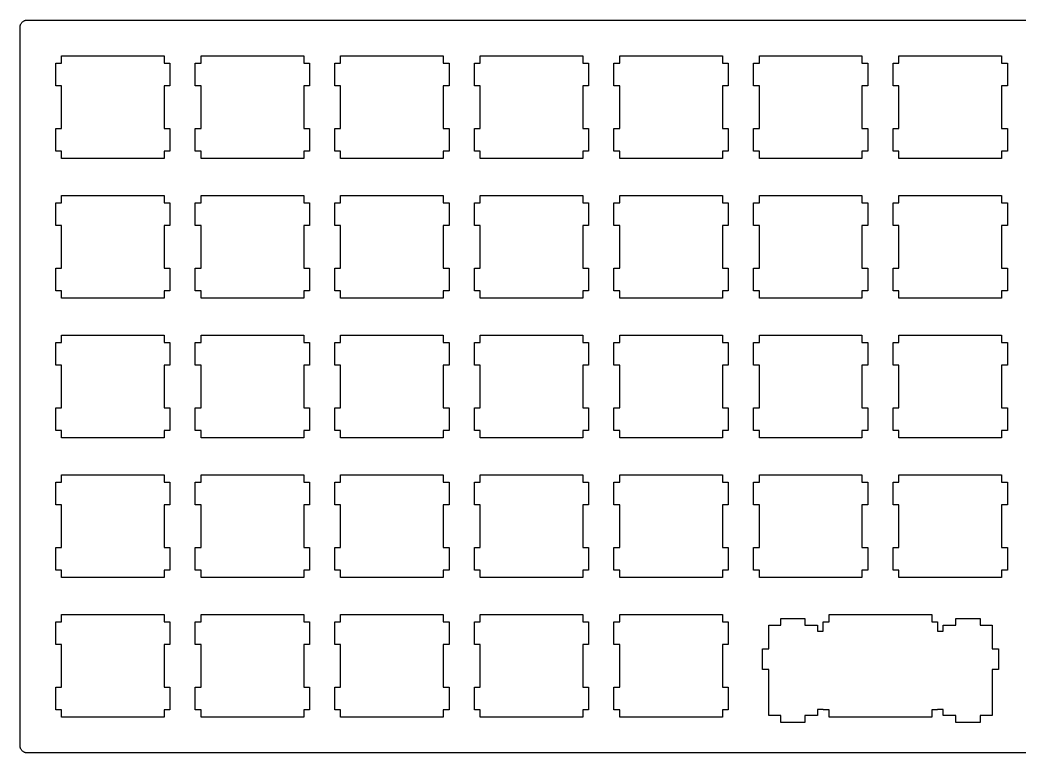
# Model space of a CAD drawing. Header units: inches. Extents: x 0 to 273, y 0 to 100.
# Drawn here: x 0 to 136.5, y 0 to 100 of the extents above; entities that cross this region are included whole.
import ezdxf

# ---------------------------------------------------------------- set-up
doc = ezdxf.new("R2010")
doc.units = ezdxf.units.IN
doc.header["$MEASUREMENT"] = 0
doc.layers.get('0').update_dxf_attribs({"true_color": 0xc2ced6})

msp = doc.modelspace()

# ---------------------------------------------------------------- linework, layer by layer
at = {"color": 0}
for p, q in [((0.19, 99.59, 14.5), (0.24, 99.65, 14.5)), ((0.24, 99.65, 14.5), (0.29, 99.71, 14.5)), ((0.29, 99.71, 14.5), (0.35, 99.76, 14.5)), ((0.35, 99.76, 14.5), (0.41, 99.81, 14.5)), ((0.41, 99.81, 14.5), (0.48, 99.85, 14.5)), ((0.48, 99.85, 14.5), (0.55, 99.89, 14.5)), ((0.55, 99.89, 14.5), (0.62, 99.92, 14.5)), ((0.62, 99.92, 14.5), (0.69, 99.95, 14.5)), ((0.69, 99.95, 14.5), (0.77, 99.97, 14.5)), ((0.77, 99.97, 14.5), (0.84, 99.99, 14.5)), ((0.84, 99.99, 14.5), (0.92, 100, 14.5)), ((0.92, 100, 14.5), (1, 100, 14.5)), ((1, 100, 14.5), (272, 100, 14.5)), ((0, 99.08, 14.5), (0.01, 99.16, 14.5)), ((0, 99, 14.5), (0, 99.08, 14.5)), ((0, 1, 14.5), (0, 99, 14.5)), ((0.01, 99.16, 14.5), (0.03, 99.23, 14.5)), ((0.03, 99.23, 14.5), (0.05, 99.31, 14.5)), ((0.05, 99.31, 14.5), (0.08, 99.38, 14.5)), ((0.08, 99.38, 14.5), (0.11, 99.45, 14.5)), ((0.11, 99.45, 14.5), (0.15, 99.52, 14.5)), ((0.15, 99.52, 14.5), (0.19, 99.59, 14.5)), ((5.67, 94.1, 14.5), (5.67, 95.1, 14.5)), ((5.67, 95.1, 14.5), (19.68, 95.1, 14.5)), ((19.68, 95.1, 14.5), (19.68, 94.1, 14.5)), ((24.72, 94.1, 14.5), (24.72, 95.1, 14.5)), ((24.72, 95.1, 14.5), (38.73, 95.1, 14.5)), ((38.73, 95.1, 14.5), (38.73, 94.1, 14.5)), ((43.77, 94.1, 14.5), (43.77, 95.1, 14.5)), ((43.77, 95.1, 14.5), (57.78, 95.1, 14.5)), ((57.78, 95.1, 14.5), (57.78, 94.1, 14.5)), ((62.82, 94.1, 14.5), (62.82, 95.1, 14.5)), ((62.82, 95.1, 14.5), (76.83, 95.1, 14.5)), ((76.83, 95.1, 14.5), (76.83, 94.1, 14.5)), ((81.87, 94.1, 14.5), (81.87, 95.1, 14.5)), ((81.87, 95.1, 14.5), (95.88, 95.1, 14.5)), ((95.88, 95.1, 14.5), (95.88, 94.1, 14.5)), ((100.93, 94.1, 14.5), (100.93, 95.1, 14.5)), ((100.93, 95.1, 14.5), (114.93, 95.1, 14.5)), ((114.93, 95.1, 14.5), (114.93, 94.1, 14.5)), ((119.98, 94.1, 14.5), (119.98, 95.1, 14.5)), ((119.98, 95.1, 14.5), (133.98, 95.1, 14.5)), ((133.98, 95.1, 14.5), (133.98, 94.1, 14.5)), ((4.88, 91, 14.5), (4.88, 94.1, 14.5)), ((4.88, 94.1, 14.5), (5.67, 94.1, 14.5)), ((19.68, 94.1, 14.5), (20.47, 94.1, 14.5)), ((20.47, 94.1, 14.5), (20.47, 91, 14.5)), ((23.93, 91, 14.5), (23.93, 94.1, 14.5)), ((23.93, 94.1, 14.5), (24.72, 94.1, 14.5)), ((38.73, 94.1, 14.5), (39.52, 94.1, 14.5)), ((39.52, 94.1, 14.5), (39.52, 91, 14.5)), ((42.98, 91, 14.5), (42.98, 94.1, 14.5)), ((42.98, 94.1, 14.5), (43.77, 94.1, 14.5)), ((57.78, 94.1, 14.5), (58.57, 94.1, 14.5)), ((58.57, 94.1, 14.5), (58.57, 91, 14.5)), ((62.03, 91, 14.5), (62.03, 94.1, 14.5)), ((62.03, 94.1, 14.5), (62.82, 94.1, 14.5)), ((76.83, 94.1, 14.5), (77.62, 94.1, 14.5)), ((77.62, 94.1, 14.5), (77.62, 91, 14.5)), ((81.08, 91, 14.5), (81.08, 94.1, 14.5)), ((81.08, 94.1, 14.5), (81.87, 94.1, 14.5)), ((95.88, 94.1, 14.5), (96.67, 94.1, 14.5)), ((96.67, 94.1, 14.5), (96.67, 91, 14.5)), ((100.13, 91, 14.5), (100.13, 94.1, 14.5)), ((100.13, 94.1, 14.5), (100.93, 94.1, 14.5)), ((114.93, 94.1, 14.5), (115.73, 94.1, 14.5)), ((115.73, 94.1, 14.5), (115.73, 91, 14.5)), ((119.18, 91, 14.5), (119.18, 94.1, 14.5)), ((119.18, 94.1, 14.5), (119.98, 94.1, 14.5)), ((133.98, 94.1, 14.5), (134.78, 94.1, 14.5)), ((134.78, 94.1, 14.5), (134.78, 91, 14.5)), ((5.67, 91, 14.5), (4.88, 91, 14.5)), ((5.67, 85.2, 14.5), (5.67, 91, 14.5)), ((20.47, 91, 14.5), (19.68, 91, 14.5)), ((19.68, 91, 14.5), (19.68, 85.2, 14.5)), ((24.72, 91, 14.5), (23.93, 91, 14.5)), ((24.72, 85.2, 14.5), (24.72, 91, 14.5)), ((39.52, 91, 14.5), (38.73, 91, 14.5)), ((38.73, 91, 14.5), (38.73, 85.2, 14.5)), ((43.77, 91, 14.5), (42.98, 91, 14.5)), ((43.77, 85.2, 14.5), (43.77, 91, 14.5)), ((58.57, 91, 14.5), (57.78, 91, 14.5)), ((57.78, 91, 14.5), (57.78, 85.2, 14.5)), ((62.82, 91, 14.5), (62.03, 91, 14.5)), ((62.82, 85.2, 14.5), (62.82, 91, 14.5)), ((77.62, 91, 14.5), (76.83, 91, 14.5)), ((76.83, 91, 14.5), (76.83, 85.2, 14.5)), ((81.87, 91, 14.5), (81.08, 91, 14.5)), ((81.87, 85.2, 14.5), (81.87, 91, 14.5)), ((96.67, 91, 14.5), (95.88, 91, 14.5)), ((95.88, 91, 14.5), (95.88, 85.2, 14.5)), ((100.93, 91, 14.5), (100.13, 91, 14.5)), ((100.93, 85.2, 14.5), (100.93, 91, 14.5)), ((115.73, 91, 14.5), (114.93, 91, 14.5)), ((114.93, 91, 14.5), (114.93, 85.2, 14.5)), ((119.98, 91, 14.5), (119.18, 91, 14.5)), ((119.98, 85.2, 14.5), (119.98, 91, 14.5)), ((134.78, 91, 14.5), (133.98, 91, 14.5)), ((133.98, 91, 14.5), (133.98, 85.2, 14.5)), ((4.88, 82.1, 14.5), (4.88, 85.2, 14.5)), ((4.88, 85.2, 14.5), (5.67, 85.2, 14.5)), ((19.68, 85.2, 14.5), (20.47, 85.2, 14.5)), ((20.47, 85.2, 14.5), (20.47, 82.1, 14.5)), ((23.93, 82.1, 14.5), (23.93, 85.2, 14.5)), ((23.93, 85.2, 14.5), (24.72, 85.2, 14.5)), ((38.73, 85.2, 14.5), (39.52, 85.2, 14.5)), ((39.52, 85.2, 14.5), (39.52, 82.1, 14.5)), ((42.98, 82.1, 14.5), (42.98, 85.2, 14.5)), ((42.98, 85.2, 14.5), (43.77, 85.2, 14.5)), ((57.78, 85.2, 14.5), (58.57, 85.2, 14.5)), ((58.57, 85.2, 14.5), (58.57, 82.1, 14.5)), ((62.03, 82.1, 14.5), (62.03, 85.2, 14.5)), ((62.03, 85.2, 14.5), (62.82, 85.2, 14.5)), ((76.83, 85.2, 14.5), (77.62, 85.2, 14.5)), ((77.62, 85.2, 14.5), (77.62, 82.1, 14.5)), ((81.08, 82.1, 14.5), (81.08, 85.2, 14.5)), ((81.08, 85.2, 14.5), (81.87, 85.2, 14.5)), ((95.88, 85.2, 14.5), (96.67, 85.2, 14.5)), ((96.67, 85.2, 14.5), (96.67, 82.1, 14.5)), ((100.13, 82.1, 14.5), (100.13, 85.2, 14.5)), ((100.13, 85.2, 14.5), (100.93, 85.2, 14.5)), ((114.93, 85.2, 14.5), (115.73, 85.2, 14.5)), ((115.73, 85.2, 14.5), (115.73, 82.1, 14.5)), ((119.18, 82.1, 14.5), (119.18, 85.2, 14.5)), ((119.18, 85.2, 14.5), (119.98, 85.2, 14.5)), ((133.98, 85.2, 14.5), (134.78, 85.2, 14.5)), ((134.78, 85.2, 14.5), (134.78, 82.1, 14.5)), ((5.67, 82.1, 14.5), (4.88, 82.1, 14.5)), ((5.67, 81.1, 14.5), (5.67, 82.1, 14.5)), ((19.68, 82.1, 14.5), (19.68, 81.1, 14.5)), ((20.47, 82.1, 14.5), (19.68, 82.1, 14.5)), ((24.72, 82.1, 14.5), (23.93, 82.1, 14.5)), ((24.72, 81.1, 14.5), (24.72, 82.1, 14.5)), ((38.73, 82.1, 14.5), (38.73, 81.1, 14.5)), ((39.52, 82.1, 14.5), (38.73, 82.1, 14.5)), ((43.77, 82.1, 14.5), (42.98, 82.1, 14.5)), ((43.77, 81.1, 14.5), (43.77, 82.1, 14.5)), ((57.78, 82.1, 14.5), (57.78, 81.1, 14.5)), ((58.57, 82.1, 14.5), (57.78, 82.1, 14.5)), ((62.82, 82.1, 14.5), (62.03, 82.1, 14.5)), ((62.82, 81.1, 14.5), (62.82, 82.1, 14.5)), ((76.83, 82.1, 14.5), (76.83, 81.1, 14.5)), ((77.62, 82.1, 14.5), (76.83, 82.1, 14.5)), ((81.87, 82.1, 14.5), (81.08, 82.1, 14.5)), ((81.87, 81.1, 14.5), (81.87, 82.1, 14.5)), ((95.88, 82.1, 14.5), (95.88, 81.1, 14.5)), ((96.67, 82.1, 14.5), (95.88, 82.1, 14.5)), ((100.93, 82.1, 14.5), (100.13, 82.1, 14.5)), ((100.93, 81.1, 14.5), (100.93, 82.1, 14.5)), ((114.93, 82.1, 14.5), (114.93, 81.1, 14.5)), ((115.73, 82.1, 14.5), (114.93, 82.1, 14.5)), ((119.98, 82.1, 14.5), (119.18, 82.1, 14.5)), ((119.98, 81.1, 14.5), (119.98, 82.1, 14.5)), ((133.98, 82.1, 14.5), (133.98, 81.1, 14.5)), ((134.78, 82.1, 14.5), (133.98, 82.1, 14.5)), ((19.68, 81.1, 14.5), (5.67, 81.1, 14.5)), ((38.73, 81.1, 14.5), (24.72, 81.1, 14.5)), ((57.78, 81.1, 14.5), (43.77, 81.1, 14.5)), ((76.83, 81.1, 14.5), (62.82, 81.1, 14.5)), ((95.88, 81.1, 14.5), (81.87, 81.1, 14.5)), ((114.93, 81.1, 14.5), (100.93, 81.1, 14.5)), ((133.98, 81.1, 14.5), (119.98, 81.1, 14.5)), ((5.67, 75.05, 14.5), (5.67, 76.05, 14.5)), ((5.67, 76.05, 14.5), (19.68, 76.05, 14.5)), ((19.68, 76.05, 14.5), (19.68, 75.05, 14.5)), ((24.72, 75.05, 14.5), (24.72, 76.05, 14.5)), ((24.72, 76.05, 14.5), (38.73, 76.05, 14.5)), ((38.73, 76.05, 14.5), (38.73, 75.05, 14.5)), ((43.77, 75.05, 14.5), (43.77, 76.05, 14.5)), ((43.77, 76.05, 14.5), (57.78, 76.05, 14.5)), ((57.78, 76.05, 14.5), (57.78, 75.05, 14.5)), ((62.82, 75.05, 14.5), (62.82, 76.05, 14.5)), ((62.82, 76.05, 14.5), (76.83, 76.05, 14.5)), ((76.83, 76.05, 14.5), (76.83, 75.05, 14.5)), ((81.87, 75.05, 14.5), (81.87, 76.05, 14.5)), ((81.87, 76.05, 14.5), (95.88, 76.05, 14.5)), ((95.88, 76.05, 14.5), (95.88, 75.05, 14.5)), ((100.93, 75.05, 14.5), (100.93, 76.05, 14.5)), ((100.93, 76.05, 14.5), (114.93, 76.05, 14.5)), ((114.93, 76.05, 14.5), (114.93, 75.05, 14.5)), ((119.98, 75.05, 14.5), (119.98, 76.05, 14.5)), ((119.98, 76.05, 14.5), (133.98, 76.05, 14.5)), ((133.98, 76.05, 14.5), (133.98, 75.05, 14.5)), ((4.88, 71.95, 14.5), (4.88, 75.05, 14.5)), ((4.88, 75.05, 14.5), (5.67, 75.05, 14.5)), ((19.68, 75.05, 14.5), (20.47, 75.05, 14.5)), ((20.47, 75.05, 14.5), (20.47, 71.95, 14.5)), ((23.93, 71.95, 14.5), (23.93, 75.05, 14.5)), ((23.93, 75.05, 14.5), (24.72, 75.05, 14.5)), ((38.73, 75.05, 14.5), (39.52, 75.05, 14.5)), ((39.52, 75.05, 14.5), (39.52, 71.95, 14.5)), ((42.98, 71.95, 14.5), (42.98, 75.05, 14.5)), ((42.98, 75.05, 14.5), (43.77, 75.05, 14.5)), ((57.78, 75.05, 14.5), (58.57, 75.05, 14.5)), ((58.57, 75.05, 14.5), (58.57, 71.95, 14.5)), ((62.03, 71.95, 14.5), (62.03, 75.05, 14.5)), ((62.03, 75.05, 14.5), (62.82, 75.05, 14.5)), ((76.83, 75.05, 14.5), (77.62, 75.05, 14.5)), ((77.62, 75.05, 14.5), (77.62, 71.95, 14.5)), ((81.08, 71.95, 14.5), (81.08, 75.05, 14.5)), ((81.08, 75.05, 14.5), (81.87, 75.05, 14.5)), ((95.88, 75.05, 14.5), (96.67, 75.05, 14.5)), ((96.67, 75.05, 14.5), (96.67, 71.95, 14.5)), ((100.13, 71.95, 14.5), (100.13, 75.05, 14.5)), ((100.13, 75.05, 14.5), (100.93, 75.05, 14.5)), ((114.93, 75.05, 14.5), (115.73, 75.05, 14.5)), ((115.73, 75.05, 14.5), (115.73, 71.95, 14.5)), ((119.18, 71.95, 14.5), (119.18, 75.05, 14.5)), ((119.18, 75.05, 14.5), (119.98, 75.05, 14.5)), ((133.98, 75.05, 14.5), (134.78, 75.05, 14.5)), ((134.78, 75.05, 14.5), (134.78, 71.95, 14.5)), ((5.67, 71.95, 14.5), (4.88, 71.95, 14.5)), ((5.67, 66.15, 14.5), (5.67, 71.95, 14.5)), ((20.47, 71.95, 14.5), (19.68, 71.95, 14.5)), ((19.68, 71.95, 14.5), (19.68, 66.15, 14.5)), ((24.72, 71.95, 14.5), (23.93, 71.95, 14.5)), ((24.72, 66.15, 14.5), (24.72, 71.95, 14.5)), ((39.52, 71.95, 14.5), (38.73, 71.95, 14.5)), ((38.73, 71.95, 14.5), (38.73, 66.15, 14.5)), ((43.77, 71.95, 14.5), (42.98, 71.95, 14.5)), ((43.77, 66.15, 14.5), (43.77, 71.95, 14.5)), ((58.57, 71.95, 14.5), (57.78, 71.95, 14.5)), ((57.78, 71.95, 14.5), (57.78, 66.15, 14.5)), ((62.82, 71.95, 14.5), (62.03, 71.95, 14.5)), ((62.82, 66.15, 14.5), (62.82, 71.95, 14.5)), ((77.62, 71.95, 14.5), (76.83, 71.95, 14.5)), ((76.83, 71.95, 14.5), (76.83, 66.15, 14.5)), ((81.87, 71.95, 14.5), (81.08, 71.95, 14.5)), ((81.87, 66.15, 14.5), (81.87, 71.95, 14.5)), ((96.67, 71.95, 14.5), (95.88, 71.95, 14.5)), ((95.88, 71.95, 14.5), (95.88, 66.15, 14.5)), ((100.93, 71.95, 14.5), (100.13, 71.95, 14.5)), ((100.93, 66.15, 14.5), (100.93, 71.95, 14.5)), ((115.73, 71.95, 14.5), (114.93, 71.95, 14.5)), ((114.93, 71.95, 14.5), (114.93, 66.15, 14.5)), ((119.98, 71.95, 14.5), (119.18, 71.95, 14.5)), ((119.98, 66.15, 14.5), (119.98, 71.95, 14.5)), ((134.78, 71.95, 14.5), (133.98, 71.95, 14.5)), ((133.98, 71.95, 14.5), (133.98, 66.15, 14.5)), ((4.88, 63.05, 14.5), (4.88, 66.15, 14.5)), ((4.88, 66.15, 14.5), (5.67, 66.15, 14.5)), ((19.68, 66.15, 14.5), (20.47, 66.15, 14.5)), ((20.47, 66.15, 14.5), (20.47, 63.05, 14.5)), ((23.93, 63.05, 14.5), (23.93, 66.15, 14.5)), ((23.93, 66.15, 14.5), (24.72, 66.15, 14.5)), ((38.73, 66.15, 14.5), (39.52, 66.15, 14.5)), ((39.52, 66.15, 14.5), (39.52, 63.05, 14.5)), ((42.98, 63.05, 14.5), (42.98, 66.15, 14.5)), ((42.98, 66.15, 14.5), (43.77, 66.15, 14.5)), ((57.78, 66.15, 14.5), (58.57, 66.15, 14.5)), ((58.57, 66.15, 14.5), (58.57, 63.05, 14.5)), ((62.03, 63.05, 14.5), (62.03, 66.15, 14.5)), ((62.03, 66.15, 14.5), (62.82, 66.15, 14.5)), ((76.83, 66.15, 14.5), (77.62, 66.15, 14.5)), ((77.62, 66.15, 14.5), (77.62, 63.05, 14.5)), ((81.08, 63.05, 14.5), (81.08, 66.15, 14.5)), ((81.08, 66.15, 14.5), (81.87, 66.15, 14.5)), ((95.88, 66.15, 14.5), (96.67, 66.15, 14.5)), ((96.67, 66.15, 14.5), (96.67, 63.05, 14.5)), ((100.13, 63.05, 14.5), (100.13, 66.15, 14.5)), ((100.13, 66.15, 14.5), (100.93, 66.15, 14.5)), ((114.93, 66.15, 14.5), (115.73, 66.15, 14.5)), ((115.73, 66.15, 14.5), (115.73, 63.05, 14.5)), ((119.18, 63.05, 14.5), (119.18, 66.15, 14.5)), ((119.18, 66.15, 14.5), (119.98, 66.15, 14.5)), ((133.98, 66.15, 14.5), (134.78, 66.15, 14.5)), ((134.78, 66.15, 14.5), (134.78, 63.05, 14.5)), ((5.67, 63.05, 14.5), (4.88, 63.05, 14.5)), ((5.67, 62.05, 14.5), (5.67, 63.05, 14.5)), ((19.68, 63.05, 14.5), (19.68, 62.05, 14.5)), ((20.47, 63.05, 14.5), (19.68, 63.05, 14.5)), ((24.72, 63.05, 14.5), (23.93, 63.05, 14.5)), ((24.72, 62.05, 14.5), (24.72, 63.05, 14.5)), ((38.73, 63.05, 14.5), (38.73, 62.05, 14.5)), ((39.52, 63.05, 14.5), (38.73, 63.05, 14.5)), ((43.77, 63.05, 14.5), (42.98, 63.05, 14.5)), ((43.77, 62.05, 14.5), (43.77, 63.05, 14.5)), ((57.78, 63.05, 14.5), (57.78, 62.05, 14.5)), ((58.57, 63.05, 14.5), (57.78, 63.05, 14.5)), ((62.82, 63.05, 14.5), (62.03, 63.05, 14.5)), ((62.82, 62.05, 14.5), (62.82, 63.05, 14.5)), ((76.83, 63.05, 14.5), (76.83, 62.05, 14.5)), ((77.62, 63.05, 14.5), (76.83, 63.05, 14.5)), ((81.87, 63.05, 14.5), (81.08, 63.05, 14.5)), ((81.87, 62.05, 14.5), (81.87, 63.05, 14.5)), ((95.88, 63.05, 14.5), (95.88, 62.05, 14.5)), ((96.67, 63.05, 14.5), (95.88, 63.05, 14.5)), ((100.93, 63.05, 14.5), (100.13, 63.05, 14.5)), ((100.93, 62.05, 14.5), (100.93, 63.05, 14.5)), ((114.93, 63.05, 14.5), (114.93, 62.05, 14.5)), ((115.73, 63.05, 14.5), (114.93, 63.05, 14.5)), ((119.98, 63.05, 14.5), (119.18, 63.05, 14.5)), ((119.98, 62.05, 14.5), (119.98, 63.05, 14.5)), ((133.98, 63.05, 14.5), (133.98, 62.05, 14.5)), ((134.78, 63.05, 14.5), (133.98, 63.05, 14.5)), ((19.68, 62.05, 14.5), (5.67, 62.05, 14.5)), ((38.73, 62.05, 14.5), (24.72, 62.05, 14.5)), ((57.78, 62.05, 14.5), (43.77, 62.05, 14.5)), ((76.83, 62.05, 14.5), (62.82, 62.05, 14.5)), ((95.88, 62.05, 14.5), (81.87, 62.05, 14.5)), ((114.93, 62.05, 14.5), (100.93, 62.05, 14.5)), ((133.98, 62.05, 14.5), (119.98, 62.05, 14.5)), ((4.88, 52.9, 14.5), (4.88, 56, 14.5)), ((4.88, 56, 14.5), (5.67, 56, 14.5)), ((5.67, 56, 14.5), (5.67, 57, 14.5)), ((5.67, 57, 14.5), (19.68, 57, 14.5)), ((19.68, 57, 14.5), (19.68, 56, 14.5)), ((19.68, 56, 14.5), (20.47, 56, 14.5)), ((20.47, 56, 14.5), (20.47, 52.9, 14.5)), ((23.93, 52.9, 14.5), (23.93, 56, 14.5)), ((23.93, 56, 14.5), (24.72, 56, 14.5)), ((24.72, 56, 14.5), (24.72, 57, 14.5)), ((24.72, 57, 14.5), (38.73, 57, 14.5)), ((38.73, 57, 14.5), (38.73, 56, 14.5)), ((38.73, 56, 14.5), (39.52, 56, 14.5)), ((39.52, 56, 14.5), (39.52, 52.9, 14.5)), ((42.98, 52.9, 14.5), (42.98, 56, 14.5)), ((42.98, 56, 14.5), (43.77, 56, 14.5)), ((43.77, 56, 14.5), (43.77, 57, 14.5)), ((43.77, 57, 14.5), (57.78, 57, 14.5)), ((57.78, 57, 14.5), (57.78, 56, 14.5)), ((57.78, 56, 14.5), (58.57, 56, 14.5)), ((58.57, 56, 14.5), (58.57, 52.9, 14.5)), ((62.03, 52.9, 14.5), (62.03, 56, 14.5)), ((62.03, 56, 14.5), (62.82, 56, 14.5)), ((62.82, 56, 14.5), (62.82, 57, 14.5)), ((62.82, 57, 14.5), (76.83, 57, 14.5)), ((76.83, 57, 14.5), (76.83, 56, 14.5)), ((76.83, 56, 14.5), (77.62, 56, 14.5)), ((77.62, 56, 14.5), (77.62, 52.9, 14.5)), ((81.08, 52.9, 14.5), (81.08, 56, 14.5)), ((81.08, 56, 14.5), (81.87, 56, 14.5)), ((81.87, 56, 14.5), (81.87, 57, 14.5)), ((81.87, 57, 14.5), (95.88, 57, 14.5)), ((95.88, 57, 14.5), (95.88, 56, 14.5)), ((95.88, 56, 14.5), (96.67, 56, 14.5)), ((96.67, 56, 14.5), (96.67, 52.9, 14.5)), ((100.13, 52.9, 14.5), (100.13, 56, 14.5)), ((100.13, 56, 14.5), (100.93, 56, 14.5)), ((100.93, 56, 14.5), (100.93, 57, 14.5)), ((100.93, 57, 14.5), (114.93, 57, 14.5)), ((114.93, 57, 14.5), (114.93, 56, 14.5)), ((114.93, 56, 14.5), (115.73, 56, 14.5)), ((115.73, 56, 14.5), (115.73, 52.9, 14.5)), ((119.18, 52.9, 14.5), (119.18, 56, 14.5)), ((119.18, 56, 14.5), (119.98, 56, 14.5)), ((119.98, 56, 14.5), (119.98, 57, 14.5)), ((119.98, 57, 14.5), (133.98, 57, 14.5)), ((133.98, 57, 14.5), (133.98, 56, 14.5)), ((133.98, 56, 14.5), (134.78, 56, 14.5)), ((134.78, 56, 14.5), (134.78, 52.9, 14.5)), ((5.67, 52.9, 14.5), (4.88, 52.9, 14.5)), ((5.67, 47.1, 14.5), (5.67, 52.9, 14.5)), ((20.47, 52.9, 14.5), (19.68, 52.9, 14.5)), ((19.68, 52.9, 14.5), (19.68, 47.1, 14.5)), ((24.72, 52.9, 14.5), (23.93, 52.9, 14.5)), ((24.72, 47.1, 14.5), (24.72, 52.9, 14.5)), ((39.52, 52.9, 14.5), (38.73, 52.9, 14.5)), ((38.73, 52.9, 14.5), (38.73, 47.1, 14.5)), ((43.77, 52.9, 14.5), (42.98, 52.9, 14.5)), ((43.77, 47.1, 14.5), (43.77, 52.9, 14.5)), ((58.57, 52.9, 14.5), (57.78, 52.9, 14.5)), ((57.78, 52.9, 14.5), (57.78, 47.1, 14.5)), ((62.82, 52.9, 14.5), (62.03, 52.9, 14.5)), ((62.82, 47.1, 14.5), (62.82, 52.9, 14.5)), ((77.62, 52.9, 14.5), (76.83, 52.9, 14.5)), ((76.83, 52.9, 14.5), (76.83, 47.1, 14.5)), ((81.87, 52.9, 14.5), (81.08, 52.9, 14.5)), ((81.87, 47.1, 14.5), (81.87, 52.9, 14.5)), ((96.67, 52.9, 14.5), (95.88, 52.9, 14.5)), ((95.88, 52.9, 14.5), (95.88, 47.1, 14.5)), ((100.93, 52.9, 14.5), (100.13, 52.9, 14.5)), ((100.93, 47.1, 14.5), (100.93, 52.9, 14.5)), ((115.73, 52.9, 14.5), (114.93, 52.9, 14.5)), ((114.93, 52.9, 14.5), (114.93, 47.1, 14.5)), ((119.98, 52.9, 14.5), (119.18, 52.9, 14.5)), ((119.98, 47.1, 14.5), (119.98, 52.9, 14.5)), ((134.78, 52.9, 14.5), (133.98, 52.9, 14.5)), ((133.98, 52.9, 14.5), (133.98, 47.1, 14.5)), ((4.88, 44, 14.5), (4.88, 47.1, 14.5)), ((4.88, 47.1, 14.5), (5.67, 47.1, 14.5)), ((19.68, 47.1, 14.5), (20.47, 47.1, 14.5)), ((20.47, 47.1, 14.5), (20.47, 44, 14.5)), ((23.93, 44, 14.5), (23.93, 47.1, 14.5)), ((23.93, 47.1, 14.5), (24.72, 47.1, 14.5)), ((38.73, 47.1, 14.5), (39.52, 47.1, 14.5)), ((39.52, 47.1, 14.5), (39.52, 44, 14.5)), ((42.98, 44, 14.5), (42.98, 47.1, 14.5)), ((42.98, 47.1, 14.5), (43.77, 47.1, 14.5)), ((57.78, 47.1, 14.5), (58.57, 47.1, 14.5)), ((58.57, 47.1, 14.5), (58.57, 44, 14.5)), ((62.03, 44, 14.5), (62.03, 47.1, 14.5)), ((62.03, 47.1, 14.5), (62.82, 47.1, 14.5)), ((76.83, 47.1, 14.5), (77.62, 47.1, 14.5)), ((77.62, 47.1, 14.5), (77.62, 44, 14.5)), ((81.08, 44, 14.5), (81.08, 47.1, 14.5)), ((81.08, 47.1, 14.5), (81.87, 47.1, 14.5)), ((95.88, 47.1, 14.5), (96.67, 47.1, 14.5)), ((96.67, 47.1, 14.5), (96.67, 44, 14.5)), ((100.13, 44, 14.5), (100.13, 47.1, 14.5)), ((100.13, 47.1, 14.5), (100.93, 47.1, 14.5)), ((114.93, 47.1, 14.5), (115.73, 47.1, 14.5)), ((115.73, 47.1, 14.5), (115.73, 44, 14.5)), ((119.18, 44, 14.5), (119.18, 47.1, 14.5)), ((119.18, 47.1, 14.5), (119.98, 47.1, 14.5)), ((133.98, 47.1, 14.5), (134.78, 47.1, 14.5)), ((134.78, 47.1, 14.5), (134.78, 44, 14.5)), ((5.67, 44, 14.5), (4.88, 44, 14.5)), ((5.67, 43, 14.5), (5.67, 44, 14.5)), ((19.68, 44, 14.5), (19.68, 43, 14.5)), ((20.47, 44, 14.5), (19.68, 44, 14.5)), ((24.72, 44, 14.5), (23.93, 44, 14.5)), ((24.72, 43, 14.5), (24.72, 44, 14.5)), ((38.73, 44, 14.5), (38.73, 43, 14.5)), ((39.52, 44, 14.5), (38.73, 44, 14.5)), ((43.77, 44, 14.5), (42.98, 44, 14.5)), ((43.77, 43, 14.5), (43.77, 44, 14.5)), ((57.78, 44, 14.5), (57.78, 43, 14.5)), ((58.57, 44, 14.5), (57.78, 44, 14.5)), ((62.82, 44, 14.5), (62.03, 44, 14.5)), ((62.82, 43, 14.5), (62.82, 44, 14.5)), ((76.83, 44, 14.5), (76.83, 43, 14.5)), ((77.62, 44, 14.5), (76.83, 44, 14.5)), ((81.87, 44, 14.5), (81.08, 44, 14.5)), ((81.87, 43, 14.5), (81.87, 44, 14.5)), ((95.88, 44, 14.5), (95.88, 43, 14.5)), ((96.67, 44, 14.5), (95.88, 44, 14.5)), ((100.93, 44, 14.5), (100.13, 44, 14.5)), ((100.93, 43, 14.5), (100.93, 44, 14.5)), ((114.93, 44, 14.5), (114.93, 43, 14.5)), ((115.73, 44, 14.5), (114.93, 44, 14.5)), ((119.98, 44, 14.5), (119.18, 44, 14.5)), ((119.98, 43, 14.5), (119.98, 44, 14.5)), ((133.98, 44, 14.5), (133.98, 43, 14.5)), ((134.78, 44, 14.5), (133.98, 44, 14.5)), ((19.68, 43, 14.5), (5.67, 43, 14.5)), ((38.73, 43, 14.5), (24.72, 43, 14.5)), ((57.78, 43, 14.5), (43.77, 43, 14.5)), ((76.83, 43, 14.5), (62.82, 43, 14.5)), ((95.88, 43, 14.5), (81.87, 43, 14.5)), ((114.93, 43, 14.5), (100.93, 43, 14.5)), ((133.98, 43, 14.5), (119.98, 43, 14.5)), ((4.88, 33.85, 14.5), (4.88, 36.95, 14.5)), ((4.88, 36.95, 14.5), (5.67, 36.95, 14.5)), ((5.67, 36.95, 14.5), (5.67, 37.95, 14.5)), ((5.67, 37.95, 14.5), (19.68, 37.95, 14.5)), ((19.68, 37.95, 14.5), (19.68, 36.95, 14.5)), ((19.68, 36.95, 14.5), (20.47, 36.95, 14.5)), ((20.47, 36.95, 14.5), (20.47, 33.85, 14.5)), ((23.93, 33.85, 14.5), (23.93, 36.95, 14.5)), ((23.93, 36.95, 14.5), (24.72, 36.95, 14.5)), ((24.72, 36.95, 14.5), (24.72, 37.95, 14.5)), ((24.72, 37.95, 14.5), (38.73, 37.95, 14.5)), ((38.73, 37.95, 14.5), (38.73, 36.95, 14.5)), ((38.73, 36.95, 14.5), (39.52, 36.95, 14.5)), ((39.52, 36.95, 14.5), (39.52, 33.85, 14.5)), ((42.98, 33.85, 14.5), (42.98, 36.95, 14.5)), ((42.98, 36.95, 14.5), (43.77, 36.95, 14.5)), ((43.77, 36.95, 14.5), (43.77, 37.95, 14.5)), ((43.77, 37.95, 14.5), (57.78, 37.95, 14.5)), ((57.78, 37.95, 14.5), (57.78, 36.95, 14.5)), ((57.78, 36.95, 14.5), (58.57, 36.95, 14.5)), ((58.57, 36.95, 14.5), (58.57, 33.85, 14.5)), ((62.03, 33.85, 14.5), (62.03, 36.95, 14.5)), ((62.03, 36.95, 14.5), (62.82, 36.95, 14.5)), ((62.82, 36.95, 14.5), (62.82, 37.95, 14.5)), ((62.82, 37.95, 14.5), (76.83, 37.95, 14.5)), ((76.83, 37.95, 14.5), (76.83, 36.95, 14.5)), ((76.83, 36.95, 14.5), (77.62, 36.95, 14.5)), ((77.62, 36.95, 14.5), (77.62, 33.85, 14.5)), ((81.08, 33.85, 14.5), (81.08, 36.95, 14.5)), ((81.08, 36.95, 14.5), (81.87, 36.95, 14.5)), ((81.87, 36.95, 14.5), (81.87, 37.95, 14.5)), ((81.87, 37.95, 14.5), (95.88, 37.95, 14.5)), ((95.88, 37.95, 14.5), (95.88, 36.95, 14.5)), ((95.88, 36.95, 14.5), (96.67, 36.95, 14.5)), ((96.67, 36.95, 14.5), (96.67, 33.85, 14.5)), ((100.13, 33.85, 14.5), (100.13, 36.95, 14.5)), ((100.13, 36.95, 14.5), (100.93, 36.95, 14.5)), ((100.93, 36.95, 14.5), (100.93, 37.95, 14.5)), ((100.93, 37.95, 14.5), (114.93, 37.95, 14.5)), ((114.93, 37.95, 14.5), (114.93, 36.95, 14.5)), ((114.93, 36.95, 14.5), (115.73, 36.95, 14.5)), ((115.73, 36.95, 14.5), (115.73, 33.85, 14.5)), ((119.18, 33.85, 14.5), (119.18, 36.95, 14.5)), ((119.18, 36.95, 14.5), (119.98, 36.95, 14.5)), ((119.98, 36.95, 14.5), (119.98, 37.95, 14.5)), ((119.98, 37.95, 14.5), (133.98, 37.95, 14.5)), ((133.98, 37.95, 14.5), (133.98, 36.95, 14.5)), ((133.98, 36.95, 14.5), (134.78, 36.95, 14.5)), ((134.78, 36.95, 14.5), (134.78, 33.85, 14.5)), ((5.67, 33.85, 14.5), (4.88, 33.85, 14.5)), ((5.67, 28.05, 14.5), (5.67, 33.85, 14.5)), ((20.47, 33.85, 14.5), (19.68, 33.85, 14.5)), ((19.68, 33.85, 14.5), (19.68, 28.05, 14.5)), ((24.72, 33.85, 14.5), (23.93, 33.85, 14.5)), ((24.72, 28.05, 14.5), (24.72, 33.85, 14.5)), ((39.52, 33.85, 14.5), (38.73, 33.85, 14.5)), ((38.73, 33.85, 14.5), (38.73, 28.05, 14.5)), ((43.77, 33.85, 14.5), (42.98, 33.85, 14.5)), ((43.77, 28.05, 14.5), (43.77, 33.85, 14.5)), ((58.57, 33.85, 14.5), (57.78, 33.85, 14.5)), ((57.78, 33.85, 14.5), (57.78, 28.05, 14.5)), ((62.82, 33.85, 14.5), (62.03, 33.85, 14.5)), ((62.82, 28.05, 14.5), (62.82, 33.85, 14.5)), ((77.62, 33.85, 14.5), (76.83, 33.85, 14.5)), ((76.83, 33.85, 14.5), (76.83, 28.05, 14.5)), ((81.87, 33.85, 14.5), (81.08, 33.85, 14.5)), ((81.87, 28.05, 14.5), (81.87, 33.85, 14.5)), ((96.67, 33.85, 14.5), (95.88, 33.85, 14.5)), ((95.88, 33.85, 14.5), (95.88, 28.05, 14.5)), ((100.93, 33.85, 14.5), (100.13, 33.85, 14.5)), ((100.93, 28.05, 14.5), (100.93, 33.85, 14.5)), ((115.73, 33.85, 14.5), (114.93, 33.85, 14.5)), ((114.93, 33.85, 14.5), (114.93, 28.05, 14.5)), ((119.98, 33.85, 14.5), (119.18, 33.85, 14.5)), ((119.98, 28.05, 14.5), (119.98, 33.85, 14.5)), ((134.78, 33.85, 14.5), (133.98, 33.85, 14.5)), ((133.98, 33.85, 14.5), (133.98, 28.05, 14.5)), ((4.88, 24.95, 14.5), (4.88, 28.05, 14.5)), ((4.88, 28.05, 14.5), (5.67, 28.05, 14.5)), ((19.68, 28.05, 14.5), (20.47, 28.05, 14.5)), ((20.47, 28.05, 14.5), (20.47, 24.95, 14.5)), ((23.93, 24.95, 14.5), (23.93, 28.05, 14.5)), ((23.93, 28.05, 14.5), (24.72, 28.05, 14.5)), ((38.73, 28.05, 14.5), (39.52, 28.05, 14.5)), ((39.52, 28.05, 14.5), (39.52, 24.95, 14.5)), ((42.98, 24.95, 14.5), (42.98, 28.05, 14.5)), ((42.98, 28.05, 14.5), (43.77, 28.05, 14.5)), ((57.78, 28.05, 14.5), (58.57, 28.05, 14.5)), ((58.57, 28.05, 14.5), (58.57, 24.95, 14.5)), ((62.03, 24.95, 14.5), (62.03, 28.05, 14.5)), ((62.03, 28.05, 14.5), (62.82, 28.05, 14.5)), ((76.83, 28.05, 14.5), (77.62, 28.05, 14.5)), ((77.62, 28.05, 14.5), (77.62, 24.95, 14.5)), ((81.08, 24.95, 14.5), (81.08, 28.05, 14.5)), ((81.08, 28.05, 14.5), (81.87, 28.05, 14.5)), ((95.88, 28.05, 14.5), (96.67, 28.05, 14.5)), ((96.67, 28.05, 14.5), (96.67, 24.95, 14.5)), ((100.13, 24.95, 14.5), (100.13, 28.05, 14.5)), ((100.13, 28.05, 14.5), (100.93, 28.05, 14.5)), ((114.93, 28.05, 14.5), (115.73, 28.05, 14.5)), ((115.73, 28.05, 14.5), (115.73, 24.95, 14.5)), ((119.18, 24.95, 14.5), (119.18, 28.05, 14.5)), ((119.18, 28.05, 14.5), (119.98, 28.05, 14.5)), ((133.98, 28.05, 14.5), (134.78, 28.05, 14.5)), ((134.78, 28.05, 14.5), (134.78, 24.95, 14.5)), ((5.67, 24.95, 14.5), (4.88, 24.95, 14.5)), ((5.67, 23.95, 14.5), (5.67, 24.95, 14.5)), ((19.68, 24.95, 14.5), (19.68, 23.95, 14.5)), ((20.47, 24.95, 14.5), (19.68, 24.95, 14.5)), ((24.72, 24.95, 14.5), (23.93, 24.95, 14.5)), ((24.72, 23.95, 14.5), (24.72, 24.95, 14.5)), ((38.73, 24.95, 14.5), (38.73, 23.95, 14.5)), ((39.52, 24.95, 14.5), (38.73, 24.95, 14.5)), ((43.77, 24.95, 14.5), (42.98, 24.95, 14.5)), ((43.77, 23.95, 14.5), (43.77, 24.95, 14.5)), ((57.78, 24.95, 14.5), (57.78, 23.95, 14.5)), ((58.57, 24.95, 14.5), (57.78, 24.95, 14.5)), ((62.82, 24.95, 14.5), (62.03, 24.95, 14.5)), ((62.82, 23.95, 14.5), (62.82, 24.95, 14.5)), ((76.83, 24.95, 14.5), (76.83, 23.95, 14.5)), ((77.62, 24.95, 14.5), (76.83, 24.95, 14.5)), ((81.87, 24.95, 14.5), (81.08, 24.95, 14.5)), ((81.87, 23.95, 14.5), (81.87, 24.95, 14.5)), ((95.88, 24.95, 14.5), (95.88, 23.95, 14.5)), ((96.67, 24.95, 14.5), (95.88, 24.95, 14.5)), ((100.93, 24.95, 14.5), (100.13, 24.95, 14.5)), ((100.93, 23.95, 14.5), (100.93, 24.95, 14.5)), ((114.93, 24.95, 14.5), (114.93, 23.95, 14.5)), ((115.73, 24.95, 14.5), (114.93, 24.95, 14.5)), ((119.98, 24.95, 14.5), (119.18, 24.95, 14.5)), ((119.98, 23.95, 14.5), (119.98, 24.95, 14.5)), ((133.98, 24.95, 14.5), (133.98, 23.95, 14.5)), ((134.78, 24.95, 14.5), (133.98, 24.95, 14.5)), ((19.68, 23.95, 14.5), (5.67, 23.95, 14.5)), ((38.73, 23.95, 14.5), (24.72, 23.95, 14.5)), ((57.78, 23.95, 14.5), (43.77, 23.95, 14.5)), ((76.83, 23.95, 14.5), (62.82, 23.95, 14.5)), ((95.88, 23.95, 14.5), (81.87, 23.95, 14.5)), ((114.93, 23.95, 14.5), (100.93, 23.95, 14.5)), ((133.98, 23.95, 14.5), (119.98, 23.95, 14.5)), ((4.88, 14.8, 14.5), (4.88, 17.9, 14.5)), ((4.88, 17.9, 14.5), (5.67, 17.9, 14.5)), ((5.67, 17.9, 14.5), (5.67, 18.9, 14.5)), ((5.67, 18.9, 14.5), (19.68, 18.9, 14.5)), ((19.68, 18.9, 14.5), (19.68, 17.9, 14.5)), ((19.68, 17.9, 14.5), (20.47, 17.9, 14.5)), ((20.47, 17.9, 14.5), (20.47, 14.8, 14.5)), ((23.93, 14.8, 14.5), (23.93, 17.9, 14.5)), ((23.93, 17.9, 14.5), (24.72, 17.9, 14.5)), ((24.72, 17.9, 14.5), (24.72, 18.9, 14.5)), ((24.72, 18.9, 14.5), (38.73, 18.9, 14.5)), ((38.73, 18.9, 14.5), (38.73, 17.9, 14.5)), ((38.73, 17.9, 14.5), (39.52, 17.9, 14.5)), ((39.52, 17.9, 14.5), (39.52, 14.8, 14.5)), ((42.98, 14.8, 14.5), (42.98, 17.9, 14.5)), ((42.98, 17.9, 14.5), (43.77, 17.9, 14.5)), ((43.77, 17.9, 14.5), (43.77, 18.9, 14.5)), ((43.77, 18.9, 14.5), (57.78, 18.9, 14.5)), ((57.78, 18.9, 14.5), (57.78, 17.9, 14.5)), ((57.78, 17.9, 14.5), (58.57, 17.9, 14.5)), ((58.57, 17.9, 14.5), (58.57, 14.8, 14.5)), ((62.03, 14.8, 14.5), (62.03, 17.9, 14.5)), ((62.03, 17.9, 14.5), (62.82, 17.9, 14.5)), ((62.82, 17.9, 14.5), (62.82, 18.9, 14.5)), ((62.82, 18.9, 14.5), (76.83, 18.9, 14.5)), ((76.83, 18.9, 14.5), (76.83, 17.9, 14.5)), ((76.83, 17.9, 14.5), (77.62, 17.9, 14.5)), ((77.62, 17.9, 14.5), (77.62, 14.8, 14.5)), ((81.08, 14.8, 14.5), (81.08, 17.9, 14.5)), ((81.08, 17.9, 14.5), (81.87, 17.9, 14.5)), ((81.87, 17.9, 14.5), (81.87, 18.9, 14.5)), ((81.87, 18.9, 14.5), (95.88, 18.9, 14.5)), ((95.88, 18.9, 14.5), (95.88, 17.9, 14.5)), ((95.88, 17.9, 14.5), (96.67, 17.9, 14.5)), ((96.67, 17.9, 14.5), (96.67, 14.8, 14.5)), ((103.85, 17.43, 14.5), (103.85, 18.35, 14.5)), ((103.85, 18.35, 14.5), (107.15, 18.35, 14.5)), ((107.15, 18.35, 14.5), (107.15, 17.43, 14.5)), ((109.65, 16.63, 14.5), (109.65, 17.9, 14.5)), ((109.65, 17.9, 14.5), (110.45, 17.9, 14.5)), ((110.45, 17.9, 14.5), (110.45, 18.9, 14.5)), ((110.45, 18.9, 14.5), (124.45, 18.9, 14.5)), ((124.45, 18.9, 14.5), (124.45, 17.9, 14.5)), ((124.45, 17.9, 14.5), (125.25, 17.9, 14.5)), ((125.25, 17.9, 14.5), (125.25, 16.63, 14.5)), ((127.75, 17.43, 14.5), (127.75, 18.35, 14.5)), ((127.75, 18.35, 14.5), (131.05, 18.35, 14.5)), ((131.05, 18.35, 14.5), (131.05, 17.43, 14.5)), ((102.23, 14.2, 14.5), (102.23, 17.43, 14.5)), ((102.23, 17.43, 14.5), (103.85, 17.43, 14.5)), ((107.15, 17.43, 14.5), (108.87, 17.43, 14.5)), ((108.87, 17.43, 14.5), (108.87, 16.63, 14.5)), ((108.87, 16.63, 14.5), (109.65, 16.63, 14.5)), ((125.25, 16.63, 14.5), (126.03, 16.63, 14.5)), ((126.03, 16.63, 14.5), (126.03, 17.43, 14.5)), ((126.03, 17.43, 14.5), (127.75, 17.43, 14.5)), ((131.05, 17.43, 14.5), (132.68, 17.43, 14.5)), ((132.68, 17.43, 14.5), (132.68, 14.2, 14.5)), ((5.67, 14.8, 14.5), (4.88, 14.8, 14.5)), ((5.67, 9, 14.5), (5.67, 14.8, 14.5)), ((20.47, 14.8, 14.5), (19.68, 14.8, 14.5)), ((19.68, 14.8, 14.5), (19.68, 9, 14.5)), ((24.72, 14.8, 14.5), (23.93, 14.8, 14.5)), ((24.72, 9, 14.5), (24.72, 14.8, 14.5)), ((39.52, 14.8, 14.5), (38.73, 14.8, 14.5)), ((38.73, 14.8, 14.5), (38.73, 9, 14.5)), ((43.77, 14.8, 14.5), (42.98, 14.8, 14.5)), ((43.77, 9, 14.5), (43.77, 14.8, 14.5)), ((58.57, 14.8, 14.5), (57.78, 14.8, 14.5)), ((57.78, 14.8, 14.5), (57.78, 9, 14.5)), ((62.82, 14.8, 14.5), (62.03, 14.8, 14.5)), ((62.82, 9, 14.5), (62.82, 14.8, 14.5)), ((77.62, 14.8, 14.5), (76.83, 14.8, 14.5)), ((76.83, 14.8, 14.5), (76.83, 9, 14.5)), ((81.87, 14.8, 14.5), (81.08, 14.8, 14.5)), ((81.87, 9, 14.5), (81.87, 14.8, 14.5)), ((96.67, 14.8, 14.5), (95.88, 14.8, 14.5)), ((95.88, 14.8, 14.5), (95.88, 9, 14.5)), ((101.35, 11.4, 14.5), (101.35, 14.2, 14.5)), ((101.35, 14.2, 14.5), (102.23, 14.2, 14.5)), ((132.68, 14.2, 14.5), (133.55, 14.2, 14.5)), ((133.55, 14.2, 14.5), (133.55, 11.4, 14.5)), ((102.23, 11.4, 14.5), (101.35, 11.4, 14.5)), ((102.23, 5.13, 14.5), (102.23, 11.4, 14.5)), ((132.68, 11.4, 14.5), (132.68, 5.13, 14.5)), ((133.55, 11.4, 14.5), (132.68, 11.4, 14.5)), ((4.88, 5.9, 14.5), (4.88, 9, 14.5)), ((4.88, 9, 14.5), (5.67, 9, 14.5)), ((19.68, 9, 14.5), (20.47, 9, 14.5)), ((20.47, 9, 14.5), (20.47, 5.9, 14.5)), ((23.93, 5.9, 14.5), (23.93, 9, 14.5)), ((23.93, 9, 14.5), (24.72, 9, 14.5)), ((38.73, 9, 14.5), (39.52, 9, 14.5)), ((39.52, 9, 14.5), (39.52, 5.9, 14.5)), ((42.98, 5.9, 14.5), (42.98, 9, 14.5)), ((42.98, 9, 14.5), (43.77, 9, 14.5)), ((57.78, 9, 14.5), (58.57, 9, 14.5)), ((58.57, 9, 14.5), (58.57, 5.9, 14.5)), ((62.03, 5.9, 14.5), (62.03, 9, 14.5)), ((62.03, 9, 14.5), (62.82, 9, 14.5)), ((76.83, 9, 14.5), (77.62, 9, 14.5)), ((77.62, 9, 14.5), (77.62, 5.9, 14.5)), ((81.08, 5.9, 14.5), (81.08, 9, 14.5)), ((81.08, 9, 14.5), (81.87, 9, 14.5)), ((95.88, 9, 14.5), (96.67, 9, 14.5)), ((96.67, 9, 14.5), (96.67, 5.9, 14.5)), ((5.67, 5.9, 14.5), (4.88, 5.9, 14.5)), ((5.67, 4.9, 14.5), (5.67, 5.9, 14.5)), ((19.68, 5.9, 14.5), (19.68, 4.9, 14.5)), ((20.47, 5.9, 14.5), (19.68, 5.9, 14.5)), ((24.72, 5.9, 14.5), (23.93, 5.9, 14.5)), ((24.72, 4.9, 14.5), (24.72, 5.9, 14.5)), ((38.73, 5.9, 14.5), (38.73, 4.9, 14.5)), ((39.52, 5.9, 14.5), (38.73, 5.9, 14.5)), ((43.77, 5.9, 14.5), (42.98, 5.9, 14.5)), ((43.77, 4.9, 14.5), (43.77, 5.9, 14.5)), ((57.78, 5.9, 14.5), (57.78, 4.9, 14.5)), ((58.57, 5.9, 14.5), (57.78, 5.9, 14.5)), ((62.82, 5.9, 14.5), (62.03, 5.9, 14.5)), ((62.82, 4.9, 14.5), (62.82, 5.9, 14.5)), ((76.83, 5.9, 14.5), (76.83, 4.9, 14.5)), ((77.62, 5.9, 14.5), (76.83, 5.9, 14.5)), ((81.87, 5.9, 14.5), (81.08, 5.9, 14.5)), ((81.87, 4.9, 14.5), (81.87, 5.9, 14.5)), ((95.88, 5.9, 14.5), (95.88, 4.9, 14.5)), ((96.67, 5.9, 14.5), (95.88, 5.9, 14.5)), ((109.65, 5.93, 14.5), (108.87, 5.93, 14.5)), ((108.87, 5.93, 14.5), (108.87, 5.13, 14.5)), ((109.65, 5.9, 14.5), (109.65, 5.93, 14.5)), ((110.45, 5.9, 14.5), (109.65, 5.9, 14.5)), ((110.45, 4.9, 14.5), (110.45, 5.9, 14.5)), ((125.25, 5.9, 14.5), (124.45, 5.9, 14.5)), ((124.45, 5.9, 14.5), (124.45, 4.9, 14.5)), ((126.03, 5.93, 14.5), (125.25, 5.93, 14.5)), ((125.25, 5.93, 14.5), (125.25, 5.9, 14.5)), ((126.03, 5.13, 14.5), (126.03, 5.93, 14.5)), ((19.68, 4.9, 14.5), (5.67, 4.9, 14.5)), ((38.73, 4.9, 14.5), (24.72, 4.9, 14.5)), ((57.78, 4.9, 14.5), (43.77, 4.9, 14.5)), ((76.83, 4.9, 14.5), (62.82, 4.9, 14.5)), ((95.88, 4.9, 14.5), (81.87, 4.9, 14.5)), ((103.85, 5.13, 14.5), (102.23, 5.13, 14.5)), ((103.85, 4.15, 14.5), (103.85, 5.13, 14.5)), ((107.15, 4.15, 14.5), (103.85, 4.15, 14.5)), ((108.87, 5.13, 14.5), (107.15, 5.13, 14.5)), ((107.15, 5.13, 14.5), (107.15, 4.15, 14.5)), ((124.45, 4.9, 14.5), (110.45, 4.9, 14.5)), ((127.75, 5.13, 14.5), (126.03, 5.13, 14.5)), ((127.75, 4.15, 14.5), (127.75, 5.13, 14.5)), ((131.05, 4.15, 14.5), (127.75, 4.15, 14.5)), ((132.68, 5.13, 14.5), (131.05, 5.13, 14.5)), ((131.05, 5.13, 14.5), (131.05, 4.15, 14.5)), ((0, 0.92, 14.5), (0, 1, 14.5)), ((0.01, 0.84, 14.5), (0, 0.92, 14.5)), ((0.03, 0.77, 14.5), (0.01, 0.84, 14.5)), ((0.05, 0.69, 14.5), (0.03, 0.77, 14.5)), ((0.08, 0.62, 14.5), (0.05, 0.69, 14.5)), ((0.11, 0.55, 14.5), (0.08, 0.62, 14.5)), ((0.15, 0.48, 14.5), (0.11, 0.55, 14.5)), ((0.19, 0.41, 14.5), (0.15, 0.48, 14.5)), ((0.24, 0.35, 14.5), (0.19, 0.41, 14.5)), ((0.29, 0.29, 14.5), (0.24, 0.35, 14.5)), ((0.35, 0.24, 14.5), (0.29, 0.29, 14.5)), ((0.41, 0.19, 14.5), (0.35, 0.24, 14.5)), ((0.48, 0.15, 14.5), (0.41, 0.19, 14.5)), ((0.55, 0.11, 14.5), (0.48, 0.15, 14.5)), ((0.62, 0.08, 14.5), (0.55, 0.11, 14.5)), ((0.69, 0.05, 14.5), (0.62, 0.08, 14.5)), ((0.77, 0.03, 14.5), (0.69, 0.05, 14.5)), ((0.84, 0.01, 14.5), (0.77, 0.03, 14.5)), ((0.92, 0, 14.5), (0.84, 0.01, 14.5)), ((1, 0, 14.5), (0.92, 0, 14.5)), ((272, 0, 14.5), (1, 0, 14.5))]:
    msp.add_line(p, q, dxfattribs=at)

doc.saveas('drawing.dxf')
